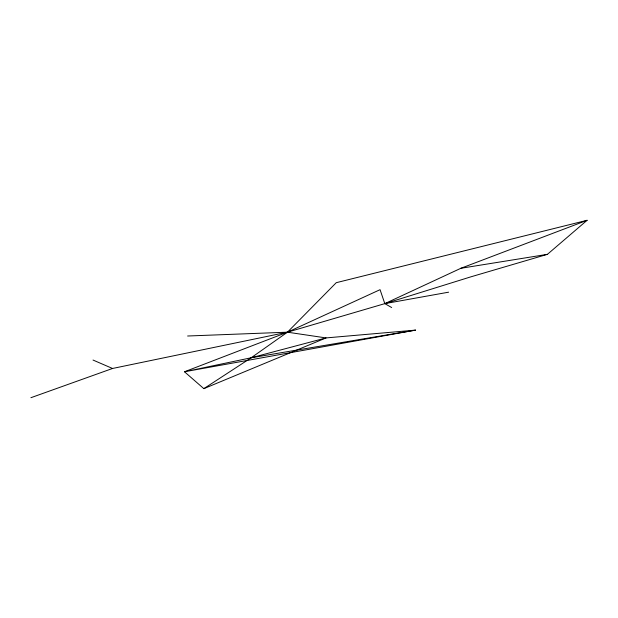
<?xml version="1.0" encoding="UTF-8"?>
<svg xmlns="http://www.w3.org/2000/svg" width="618" height="618" viewBox="0 0 618 618"><rect width="100%" height="100%" fill="white"/><g stroke="black" fill="none" stroke-linecap="round" stroke-linejoin="round"><path stroke-width="0.93" d="M30.9 397.706L112.538 368.475L287.447 332.19L384.813 303.631L470.87 276.841L547.409 254.338L587.1 220.294L336.254 282.689L287.447 332.19L251.194 357.768L203.84 388.645L184.481 371.766L287.447 332.19L380.062 289.68L384.813 303.631L391.673 307.54M587.1 220.294L460.873 268.282L384.813 303.631L448.622 292.183M203.84 388.645L326.049 337.922L415.566 330.112L184.481 371.766L251.194 357.768L415.566 330.112M251.194 357.768L326.049 337.922L287.447 332.19L187.617 336.007M460.873 268.282L547.409 254.338M93.017 360.047L112.538 368.475"/></g></svg>
